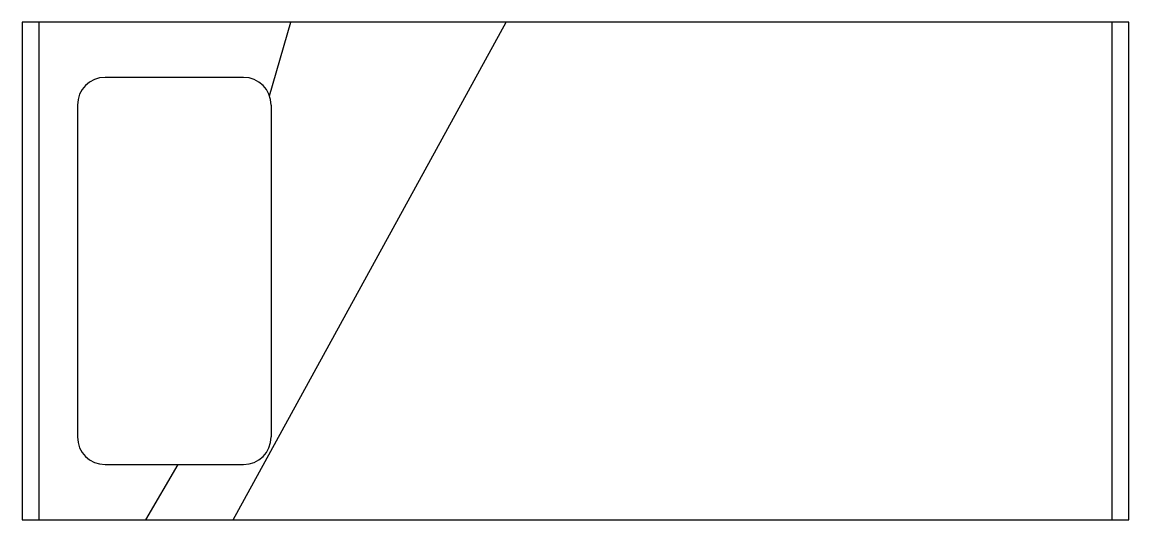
# Model space of a CAD drawing. Extents: x 21.58 to 23.58, y 38.65 to 39.55.
import ezdxf

# ---------------------------------------------------------------- set-up
doc = ezdxf.new("R2010")
doc.units = 0
doc.header["$MEASUREMENT"] = 0
doc.layers.add('MOBILIA', color=2, linetype='CONTINUOUS')
doc.layers.add('MOBILIARIO', color=11, linetype='CONTINUOUS')

msp = doc.modelspace()

# ---------------------------------------------------------------- linework, layer by layer
at = {"layer": 'MOBILIA'}
for p, q in [((21.5771, 39.5498), (21.5771, 38.6498)), ((23.5771, 39.5498), (21.5771, 39.5498)), ((21.9587, 38.6498), (22.4518, 39.5498)), ((22.0242, 39.4168), (22.0629, 39.5498)), ((23.5771, 38.6498), (23.5771, 39.5498)), ((21.9771, 39.4498), (21.7271, 39.4498)), ((21.6771, 39.3998), (21.6771, 38.7998)), ((22.0271, 39.3998), (22.0271, 38.7998)), ((21.7271, 38.7498), (21.9771, 38.7498)), ((21.8006, 38.6498), (21.8589, 38.7498)), ((21.5771, 38.6498), (23.5771, 38.6498))]:
    msp.add_line(p, q, dxfattribs=at)
for centre, start, end in [((21.7271, 39.3998), 90, 180), ((21.9771, 39.3998), 0, 90), ((21.7271, 38.7998), 180, 270), ((21.9771, 38.7998), 270, 0)]:
    msp.add_arc(centre, 0.05, start, end, dxfattribs=at)
at = {"layer": 'MOBILIARIO'}
for p, q in [((21.6071, 39.5498), (21.6071, 38.6498)), ((23.5471, 38.6498), (23.5471, 39.5498))]:
    msp.add_line(p, q, dxfattribs=at)

doc.saveas('drawing.dxf')
